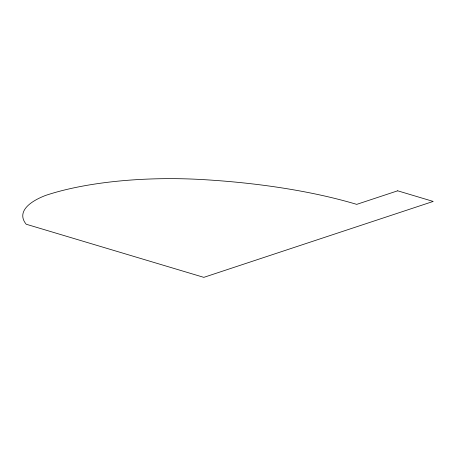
<?xml version="1.0" encoding="UTF-8"?>
<svg xmlns="http://www.w3.org/2000/svg" width="456" height="456" viewBox="0 0 456 456"><rect width="100%" height="100%" fill="white"/><g stroke="black" fill="none" stroke-linecap="round" stroke-linejoin="round"><path stroke-width="0.68" d="M397.678 190.807L356.717 204.368A294.091 92.34 0.6 0 0 200.731 179.476A175.828 55.21 0.6 0 0 45.543 195.447A105.684 33.185 0.6 0 0 26.203 224.232L203.826 277.356L433.2 201.432L397.678 190.807"/></g></svg>
